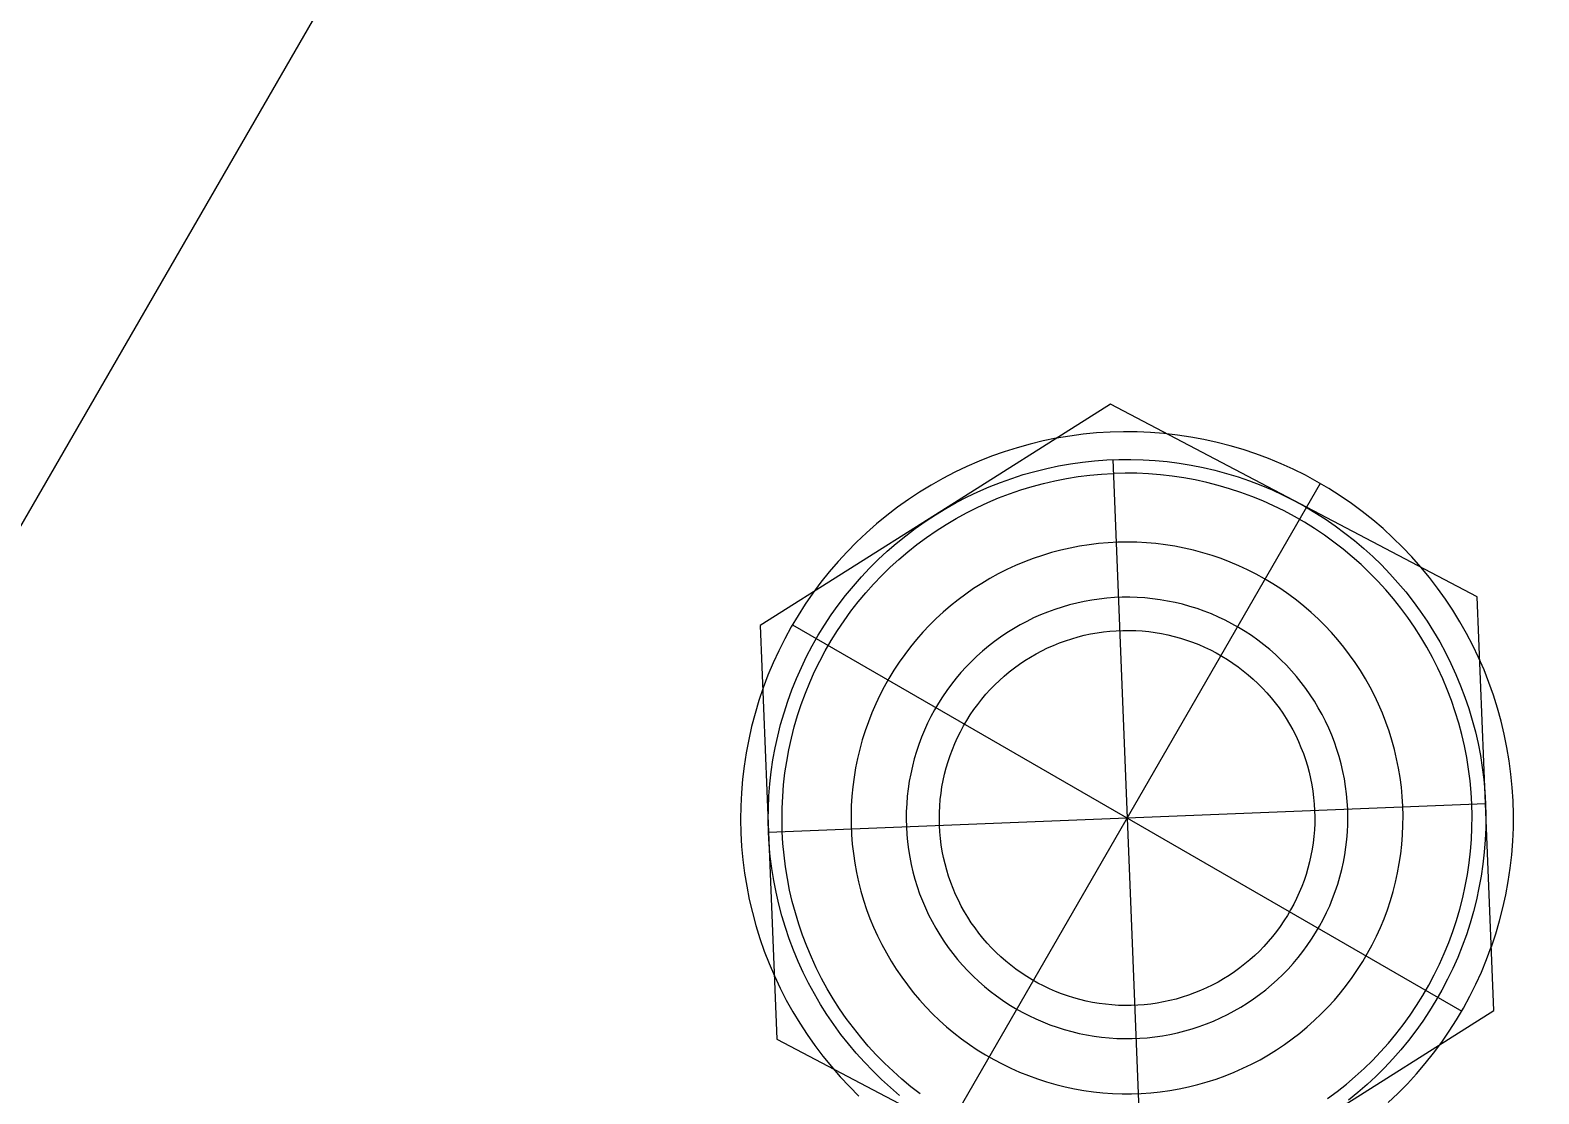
# Model space of a CAD drawing. Header units: inches. Extents: x -4 to 200, y 0 to 129.
# Drawn here: x 31.285 to 32.361, y 24.636 to 25.395 of the extents above; entities that cross this region are included whole.
import ezdxf

# ---------------------------------------------------------------- set-up
doc = ezdxf.new("R2010")
doc.units = ezdxf.units.IN
doc.layers.add('ZANO_R', color=7, linetype='Continuous', lineweight=0)
doc.layers.add('ZANO_W', color=1, linetype='Continuous', lineweight=0)
doc.styles.get("Standard").update_dxf_attribs({"font": 'arial.ttf'})
doc.dimstyles.new('amerykanie', dxfattribs={"dimtxt": 50, "dimasz": 50, "dimexe": 0.5, "dimexo": 0.5, "dimgap": 1, "dimtad": 1, "dimdec": 0, "dimzin": 0, "dimlunit": 5, "dimtxsty": 'Standard', "dimcen": 0.09, "dimclrd": 1, "dimclre": 1, "dimclrt": 1, "dimazin": 0, "dimtfac": 1, "dimtdec": 0, "dimtmove": 0, "dimatfit": 3, "dimfxl": 1, "dimtzin": 0, "dimarcsym": 1})

# ---------------------------------------------------------------- blocks, each defined once
blk = doc.blocks.new('*D370')
at = {"layer": 'ZANO_W', "color": 1, "lineweight": -2}
for p, q in [((37.2736, 45.8972), (2.0043, 45.8972)), ((2.5043, 19.7728), (2.5043, 44.8972)), ((37.2736, 18.7728), (2.0043, 18.7728))]:
    blk.add_line(p, q, dxfattribs=at)
at = {"layer": 'ZANO_W', "color": 1}
for points in [[(2.6709, 44.8972), (2.3376, 44.8972), (2.5043, 45.8972)], [(2.3376, 19.7728), (2.6709, 19.7728), (2.5043, 18.7728)]]:
    blk.add_solid(points, dxfattribs=at)
at = {"layer": 'ZANO_W', "color": 1, "insert": (1.1641, 32.335), "char_height": 1.625, "attachment_point": 5, "rotation": 90}
blk.add_mtext('27 1/8', dxfattribs=at)
blk = doc.blocks.new('*D371')
at = {"layer": 'ZANO_W', "color": 1, "lineweight": -2}
for p, q in [((37.5199, 64.6636), (-0.4531, 64.6636)), ((0.0469, 63.6636), (0.0469, 1.0179)), ((37.0452, 0.0179), (-0.4531, 0.0179))]:
    blk.add_line(p, q, dxfattribs=at)
at = {"layer": 'ZANO_W', "color": 1}
for points in [[(0.2136, 63.6636), (-0.1198, 63.6636), (0.0469, 64.6636)], [(-0.1198, 1.0179), (0.2136, 1.0179), (0.0469, 0.0179)]]:
    blk.add_solid(points, dxfattribs=at)
at = {"layer": 'ZANO_W', "color": 1, "insert": (-1.2933, 32.3407), "char_height": 1.625, "attachment_point": 5, "rotation": 90}
blk.add_mtext('64 5/8', dxfattribs=at)

msp = doc.modelspace()

# ---------------------------------------------------------------- linework, layer by layer
at = {"layer": 'ZANO_R'}
for p, q in [((30.40122, 23.52234), (32.97078, 27.97295)), ((32.05521, 25.12783), (31.93029, 25.04889)), ((32.18603, 25.05911), (32.05521, 25.12783)), ((32.02618, 25.10511), (32.01669, 25.10352)), ((32.03572, 25.10637), (32.02618, 25.10511)), ((32.04529, 25.1073), (32.03572, 25.10637)), ((32.05489, 25.10789), (32.04529, 25.1073)), ((32.06451, 25.10814), (32.05489, 25.10789)), ((32.07413, 25.10806), (32.06451, 25.10814)), ((32.08374, 25.10765), (32.07413, 25.10806)), ((32.09333, 25.10689), (32.08374, 25.10765)), ((32.10289, 25.10581), (32.09333, 25.10689)), ((32.1124, 25.10439), (32.10289, 25.10581)), ((31.97945, 25.09388), (31.97042, 25.09068)), ((31.98859, 25.09676), (31.97945, 25.09388)), ((31.99782, 25.09933), (31.98859, 25.09676)), ((32.00714, 25.10157), (31.99782, 25.09933)), ((32.01653, 25.10349), (32.00714, 25.10157)), ((32.12186, 25.10264), (32.1124, 25.10439)), ((32.13126, 25.10056), (32.12186, 25.10264)), ((32.14057, 25.09816), (32.13126, 25.10056)), ((32.14979, 25.09543), (32.14057, 25.09816)), ((32.15892, 25.09238), (32.14979, 25.09543)), ((31.95271, 25.08334), (31.94406, 25.07922)), ((31.9615, 25.08716), (31.95271, 25.08334)), ((31.97042, 25.09068), (31.9615, 25.08716)), ((32.00972, 25.08197), (32.01818, 25.08377)), ((32.01818, 25.08377), (32.02669, 25.08527)), ((32.02669, 25.08527), (32.03525, 25.08649)), ((32.03525, 25.08649), (32.04385, 25.08742)), ((32.04385, 25.08742), (32.05247, 25.08805)), ((32.05247, 25.08805), (32.06111, 25.0884)), ((32.05679, 25.08826), (32.07722, 24.57678)), ((32.06111, 25.0884), (32.06975, 25.08845)), ((32.06975, 25.08845), (32.07839, 25.08821)), ((32.07839, 25.08821), (32.08702, 25.08768)), ((32.08702, 25.08768), (32.09563, 25.08686)), ((32.09563, 25.08686), (32.1042, 25.08575)), ((32.1042, 25.08575), (32.11273, 25.08435)), ((32.11273, 25.08435), (32.12121, 25.08266)), ((32.16793, 25.08901), (32.15892, 25.09238)), ((32.17682, 25.08533), (32.16793, 25.08901)), ((32.18557, 25.08135), (32.17682, 25.08533)), ((31.93556, 25.0748), (31.92722, 25.07008)), ((31.94406, 25.07922), (31.93556, 25.0748)), ((31.97664, 25.07198), (31.98478, 25.0749)), ((31.98478, 25.0749), (31.99301, 25.07754)), ((31.99301, 25.07754), (32.00133, 25.0799)), ((32.00133, 25.0799), (32.00972, 25.08197)), ((32.00735, 25.07128), (32.01554, 25.07318)), ((32.01554, 25.07318), (32.02379, 25.0748)), ((32.02379, 25.0748), (32.03208, 25.07613)), ((32.03208, 25.07613), (32.04042, 25.07718)), ((32.04042, 25.07718), (32.04879, 25.07795)), ((32.04879, 25.07795), (32.05718, 25.07843)), ((32.06558, 25.07862), (32.05718, 25.07843)), ((32.07398, 25.07852), (32.06558, 25.07862)), ((32.08238, 25.07814), (32.07398, 25.07852)), ((32.09075, 25.07747), (32.08238, 25.07814)), ((32.0991, 25.07652), (32.09075, 25.07747)), ((32.10742, 25.07528), (32.0991, 25.07652)), ((32.11568, 25.07376), (32.10742, 25.07528)), ((32.12389, 25.07196), (32.11568, 25.07376)), ((32.12121, 25.08266), (32.12963, 25.08069)), ((32.12963, 25.08069), (32.13798, 25.07843)), ((32.13798, 25.07843), (32.14624, 25.07589)), ((32.14624, 25.07589), (32.15442, 25.07308)), ((32.15442, 25.07308), (32.16249, 25.06999)), ((32.19418, 25.07706), (32.18557, 25.08135)), ((32.20264, 25.07247), (32.19418, 25.07706)), ((32.21093, 25.06759), (32.20264, 25.07247)), ((31.91905, 25.06508), (31.91105, 25.05979)), ((31.92722, 25.07008), (31.91905, 25.06508)), ((32.20482, 25.07123), (31.92919, 24.59382)), ((31.9452, 25.05763), (31.95288, 25.06161)), ((31.95288, 25.06161), (31.96068, 25.06534)), ((31.96068, 25.06534), (31.9686, 25.06879)), ((31.9686, 25.06879), (31.97664, 25.07198)), ((31.9754, 25.06094), (31.98325, 25.06393)), ((31.98325, 25.06393), (31.9912, 25.06666)), ((31.9912, 25.06666), (31.99924, 25.06911)), ((31.99924, 25.06911), (32.00735, 25.07128)), ((32.13203, 25.06988), (32.12389, 25.07196)), ((32.14009, 25.06752), (32.13203, 25.06988)), ((32.14807, 25.06489), (32.14009, 25.06752)), ((32.15596, 25.06198), (32.14807, 25.06489)), ((32.16374, 25.05881), (32.15596, 25.06198)), ((32.16249, 25.06999), (32.17046, 25.06663)), ((32.17046, 25.06663), (32.1783, 25.063)), ((32.1783, 25.063), (32.18603, 25.05911)), ((32.21905, 25.06243), (32.21093, 25.06759)), ((32.22698, 25.05698), (32.21905, 25.06243)), ((31.90325, 25.05423), (31.89564, 25.04841)), ((31.91105, 25.05979), (31.90325, 25.05423)), ((31.93029, 25.04889), (31.93767, 25.05338)), ((31.93767, 25.05338), (31.9452, 25.05763)), ((31.95252, 25.05037), (31.96002, 25.05415)), ((31.96002, 25.05415), (31.96765, 25.05768)), ((31.96765, 25.05768), (31.9754, 25.06094)), ((32.17141, 25.05538), (32.16374, 25.05881)), ((32.17896, 25.05168), (32.17141, 25.05538)), ((32.18638, 25.04773), (32.17896, 25.05168)), ((32.31684, 24.99039), (32.18603, 25.05911)), ((32.18603, 25.05911), (32.19361, 25.05496)), ((32.19361, 25.05496), (32.20105, 25.05056)), ((32.23471, 25.05126), (32.22698, 25.05698)), ((32.24224, 25.04528), (32.23471, 25.05126)), ((31.93029, 25.04889), (31.80536, 24.96996)), ((31.88824, 25.04232), (31.88105, 25.03598)), ((31.89564, 25.04841), (31.88824, 25.04232)), ((31.91599, 25.03917), (31.92306, 25.04415)), ((31.92306, 25.04415), (31.93029, 25.04889)), ((31.93084, 25.03752), (31.93792, 25.04205)), ((31.93792, 25.04205), (31.94515, 25.04634)), ((31.94515, 25.04634), (31.95252, 25.05037)), ((32.19366, 25.04353), (32.18638, 25.04773)), ((32.20079, 25.03908), (32.19366, 25.04353)), ((32.20105, 25.05056), (32.20834, 25.04591)), ((32.20834, 25.04591), (32.21546, 25.04101)), ((32.21546, 25.04101), (32.22242, 25.03588)), ((32.24956, 25.03903), (32.24224, 25.04528)), ((31.87409, 25.02939), (31.86737, 25.02257)), ((31.88105, 25.03598), (31.87409, 25.02939)), ((31.90238, 25.0285), (31.9091, 25.03395)), ((31.9091, 25.03395), (31.91599, 25.03917)), ((31.91717, 25.02775), (31.92392, 25.03275)), ((31.92392, 25.03275), (31.93084, 25.03752)), ((32.06031, 25.02929), (32.05348, 25.02894)), ((32.06714, 25.0294), (32.06031, 25.02929)), ((32.07397, 25.02928), (32.06714, 25.0294)), ((32.0808, 25.02892), (32.07397, 25.02928)), ((32.20776, 25.0344), (32.20079, 25.03908)), ((32.21457, 25.02947), (32.20776, 25.0344)), ((32.22121, 25.02432), (32.21457, 25.02947)), ((32.22242, 25.03588), (32.2292, 25.03051)), ((32.2292, 25.03051), (32.23579, 25.02492)), ((32.25665, 25.03254), (32.24956, 25.03903)), ((32.26352, 25.0258), (32.25665, 25.03254)), ((31.86737, 25.02257), (31.86088, 25.01551)), ((31.88953, 25.01694), (31.89586, 25.02283)), ((31.89586, 25.02283), (31.90238, 25.0285)), ((31.9042, 25.01707), (31.91059, 25.02252)), ((31.91059, 25.02252), (31.91717, 25.02775)), ((32.00662, 25.01991), (32.00015, 25.01771)), ((32.01316, 25.0219), (32.00662, 25.01991)), ((32.01977, 25.02365), (32.01316, 25.0219)), ((32.02643, 25.02518), (32.01977, 25.02365)), ((32.03314, 25.02647), (32.02643, 25.02518)), ((32.03989, 25.02753), (32.03314, 25.02647)), ((32.04667, 25.02835), (32.03989, 25.02753)), ((32.05348, 25.02894), (32.04667, 25.02835)), ((32.08761, 25.02832), (32.0808, 25.02892)), ((32.09439, 25.02749), (32.08761, 25.02832)), ((32.10114, 25.02642), (32.09439, 25.02749)), ((32.10785, 25.02512), (32.10114, 25.02642)), ((32.11451, 25.02359), (32.10785, 25.02512)), ((32.12111, 25.02182), (32.11451, 25.02359)), ((32.12765, 25.01983), (32.12111, 25.02182)), ((32.13411, 25.01761), (32.12765, 25.01983)), ((32.22767, 25.01894), (32.22121, 25.02432)), ((32.23394, 25.01335), (32.22767, 25.01894)), ((32.23579, 25.02492), (32.2422, 25.01911)), ((32.2422, 25.01911), (32.2484, 25.01309)), ((32.27014, 25.01882), (32.26352, 25.0258)), ((32.27652, 25.01162), (32.27014, 25.01882)), ((31.85464, 25.00824), (31.84866, 25.00075)), ((31.86088, 25.01551), (31.85464, 25.00824)), ((31.87748, 25.00454), (31.8834, 25.01084)), ((31.8834, 25.01084), (31.88953, 25.01694)), ((31.89198, 25.00553), (31.89799, 25.01141)), ((31.89799, 25.01141), (31.9042, 25.01707)), ((31.98127, 25.00975), (31.97517, 25.00667)), ((31.98747, 25.01262), (31.98127, 25.00975)), ((31.99377, 25.01527), (31.98747, 25.01262)), ((32.00015, 25.01771), (31.99377, 25.01527)), ((32.1405, 25.01517), (32.13411, 25.01761)), ((32.14679, 25.01251), (32.1405, 25.01517)), ((32.15299, 25.00963), (32.14679, 25.01251)), ((32.15909, 25.00654), (32.15299, 25.00963)), ((32.24001, 25.00755), (32.23394, 25.01335)), ((32.2484, 25.01309), (32.25439, 25.00686)), ((32.28264, 25.0042), (32.27652, 25.01162)), ((31.84866, 25.00075), (31.84295, 24.99306)), ((31.8663, 24.99135), (31.87178, 24.99804)), ((31.87178, 24.99804), (31.87748, 25.00454)), ((31.88058, 24.99318), (31.88618, 24.99946)), ((31.88618, 24.99946), (31.89198, 25.00553)), ((31.96331, 24.99988), (31.95756, 24.99618)), ((31.96918, 25.00338), (31.96331, 24.99988)), ((31.97517, 25.00667), (31.96918, 25.00338)), ((32.16507, 25.00324), (32.15909, 25.00654)), ((32.17094, 24.99973), (32.16507, 25.00324)), ((32.17668, 24.99603), (32.17094, 24.99973)), ((32.24589, 25.00154), (32.24001, 25.00755)), ((32.25155, 24.99533), (32.24589, 25.00154)), ((32.25439, 25.00686), (32.26017, 25.00043)), ((32.26017, 25.00043), (32.26574, 24.99381)), ((32.2885, 24.99657), (32.28264, 25.0042)), ((31.84295, 24.99306), (31.8375, 24.98517)), ((31.86105, 24.98448), (31.8663, 24.99135)), ((31.87005, 24.98009), (31.87521, 24.98673)), ((31.87521, 24.98673), (31.88058, 24.99318)), ((31.94647, 24.98819), (31.94114, 24.98392)), ((31.95195, 24.99228), (31.94647, 24.98819)), ((31.95756, 24.99618), (31.95195, 24.99228)), ((32.03644, 24.98703), (32.03113, 24.98589)), ((32.04179, 24.988), (32.03644, 24.98703)), ((32.04717, 24.98877), (32.04179, 24.988)), ((32.05258, 24.98936), (32.04717, 24.98877)), ((32.058, 24.98977), (32.05258, 24.98936)), ((32.06343, 24.98999), (32.058, 24.98977)), ((32.06887, 24.99002), (32.06343, 24.98999)), ((32.07431, 24.98986), (32.06887, 24.99002)), ((32.07973, 24.98951), (32.07431, 24.98986)), ((32.08514, 24.98898), (32.07973, 24.98951)), ((32.09053, 24.98826), (32.08514, 24.98898)), ((32.09589, 24.98735), (32.09053, 24.98826)), ((32.10122, 24.98627), (32.09589, 24.98735)), ((32.10651, 24.98499), (32.10122, 24.98627)), ((32.18229, 24.99212), (32.17668, 24.99603)), ((32.18776, 24.98802), (32.18229, 24.99212)), ((32.19308, 24.98374), (32.18776, 24.98802)), ((32.25701, 24.98894), (32.25155, 24.99533)), ((32.26223, 24.98236), (32.25701, 24.98894)), ((32.26574, 24.99381), (32.27107, 24.98701)), ((32.27107, 24.98701), (32.27617, 24.98003)), ((32.29409, 24.98874), (32.2885, 24.99657)), ((32.29941, 24.98072), (32.29409, 24.98874)), ((32.32274, 24.84274), (32.31684, 24.99039)), ((31.83233, 24.9771), (31.82745, 24.96886)), ((31.8375, 24.98517), (31.83233, 24.9771)), ((31.85127, 24.97023), (31.85604, 24.97744)), ((31.85604, 24.97744), (31.86105, 24.98448)), ((31.86513, 24.97328), (31.87005, 24.98009)), ((31.93596, 24.97946), (31.93094, 24.97482)), ((31.94114, 24.98392), (31.93596, 24.97946)), ((32.00532, 24.97744), (32.00035, 24.97523)), ((32.01036, 24.97949), (32.00532, 24.97744)), ((32.01546, 24.98135), (32.01036, 24.97949)), ((32.02063, 24.98304), (32.01546, 24.98135)), ((32.02585, 24.98456), (32.02063, 24.98304)), ((32.03113, 24.98589), (32.02585, 24.98456)), ((32.11175, 24.98354), (32.10651, 24.98499)), ((32.11693, 24.9819), (32.11175, 24.98354)), ((32.12206, 24.98009), (32.11693, 24.9819)), ((32.12712, 24.9781), (32.12206, 24.98009)), ((32.13211, 24.97594), (32.12712, 24.9781)), ((32.13702, 24.97361), (32.13211, 24.97594)), ((32.19825, 24.97927), (32.19308, 24.98374)), ((32.20327, 24.97463), (32.19825, 24.97927)), ((32.26724, 24.9756), (32.26223, 24.98236)), ((32.272, 24.96869), (32.26724, 24.9756)), ((32.27617, 24.98003), (32.28103, 24.97288)), ((32.30444, 24.97252), (32.29941, 24.98072)), ((31.80536, 24.96996), (31.81126, 24.8223)), ((31.82745, 24.96886), (31.82286, 24.96045)), ((31.8283, 24.97034), (32.30571, 24.69471)), ((31.84674, 24.96287), (31.85127, 24.97023)), ((31.856, 24.95917), (31.86044, 24.9663)), ((31.86044, 24.9663), (31.86513, 24.97328)), ((31.9214, 24.96504), (31.91689, 24.95991)), ((31.92608, 24.97001), (31.9214, 24.96504)), ((31.93094, 24.97482), (31.92608, 24.97001)), ((31.98134, 24.9647), (31.97683, 24.96166)), ((31.98596, 24.96757), (31.98134, 24.9647)), ((31.99067, 24.97029), (31.98596, 24.96757)), ((31.99547, 24.97284), (31.99067, 24.97029)), ((32.00035, 24.97523), (31.99547, 24.97284)), ((32.04103, 24.96386), (32.04557, 24.96467)), ((32.04557, 24.96467), (32.05015, 24.96534)), ((32.05015, 24.96534), (32.05474, 24.96584)), ((32.05474, 24.96584), (32.05935, 24.96618)), ((32.05935, 24.96618), (32.06397, 24.96637)), ((32.06397, 24.96637), (32.06859, 24.96639)), ((32.06859, 24.96639), (32.07321, 24.96626)), ((32.07321, 24.96626), (32.07782, 24.96596)), ((32.07782, 24.96596), (32.08242, 24.96551)), ((32.08242, 24.96551), (32.087, 24.9649)), ((32.087, 24.9649), (32.09156, 24.96413)), ((32.14185, 24.97111), (32.13702, 24.97361)), ((32.14659, 24.96844), (32.14185, 24.97111)), ((32.15123, 24.96561), (32.14659, 24.96844)), ((32.15577, 24.96263), (32.15123, 24.96561)), ((32.20812, 24.96982), (32.20327, 24.97463)), ((32.2128, 24.96484), (32.20812, 24.96982)), ((32.2173, 24.9597), (32.2128, 24.96484)), ((32.27653, 24.96161), (32.272, 24.96869)), ((32.28103, 24.97288), (32.28565, 24.96557)), ((32.28565, 24.96557), (32.29002, 24.95811)), ((32.30918, 24.96415), (32.30444, 24.97252)), ((31.82286, 24.96045), (31.81856, 24.95188)), ((31.83844, 24.9477), (31.84246, 24.95535)), ((31.84246, 24.95535), (31.84674, 24.96287)), ((31.85179, 24.9519), (31.856, 24.95917)), ((31.91256, 24.95462), (31.90841, 24.94918)), ((31.91689, 24.95991), (31.91256, 24.95462)), ((31.96814, 24.95513), (31.96396, 24.95165)), ((31.97243, 24.95847), (31.96814, 24.95513)), ((31.97683, 24.96166), (31.97243, 24.95847)), ((32.0062, 24.95179), (32.01035, 24.95382)), ((32.01035, 24.95382), (32.01457, 24.95571)), ((32.01457, 24.95571), (32.01885, 24.95744)), ((32.01885, 24.95744), (32.02319, 24.95903)), ((32.02319, 24.95903), (32.02759, 24.96047)), ((32.02759, 24.96047), (32.03203, 24.96175)), ((32.03203, 24.96175), (32.03651, 24.96288)), ((32.03651, 24.96288), (32.04103, 24.96386)), ((32.09156, 24.96413), (32.09609, 24.9632)), ((32.09609, 24.9632), (32.10058, 24.96212)), ((32.10058, 24.96212), (32.10503, 24.96089)), ((32.10503, 24.96089), (32.10944, 24.9595)), ((32.10944, 24.9595), (32.1138, 24.95796)), ((32.1138, 24.95796), (32.1181, 24.95627)), ((32.1181, 24.95627), (32.12234, 24.95443)), ((32.12234, 24.95443), (32.12652, 24.95245)), ((32.16021, 24.95949), (32.15577, 24.96263)), ((32.16454, 24.95619), (32.16021, 24.95949)), ((32.16875, 24.95275), (32.16454, 24.95619)), ((32.22162, 24.9544), (32.2173, 24.9597)), ((32.22576, 24.94896), (32.22162, 24.9544)), ((32.28082, 24.95438), (32.27653, 24.96161)), ((32.28485, 24.94701), (32.28082, 24.95438)), ((32.29002, 24.95811), (32.29413, 24.9505)), ((32.31362, 24.95562), (32.30918, 24.96415)), ((32.31777, 24.94694), (32.31362, 24.95562)), ((31.81456, 24.94317), (31.81086, 24.93433)), ((31.81856, 24.95188), (31.81456, 24.94317)), ((31.83468, 24.93991), (31.83844, 24.9477)), ((31.84415, 24.93693), (31.84784, 24.94448)), ((31.84784, 24.94448), (31.85179, 24.9519)), ((31.90446, 24.94361), (31.9007, 24.9379)), ((31.90841, 24.94918), (31.90446, 24.94361)), ((31.95599, 24.94425), (31.9522, 24.94035)), ((31.95991, 24.94802), (31.95599, 24.94425)), ((31.96396, 24.95165), (31.95991, 24.94802)), ((31.99036, 24.94229), (31.99419, 24.94487)), ((31.99419, 24.94487), (31.99811, 24.94732)), ((31.99811, 24.94732), (32.00212, 24.94962)), ((32.00212, 24.94962), (32.0062, 24.95179)), ((32.12652, 24.95245), (32.13062, 24.95032)), ((32.13062, 24.95032), (32.13465, 24.94805)), ((32.13465, 24.94805), (32.1386, 24.94565)), ((32.1386, 24.94565), (32.14246, 24.94311)), ((32.14246, 24.94311), (32.14623, 24.94044)), ((32.17284, 24.94917), (32.16875, 24.95275)), ((32.1768, 24.94545), (32.17284, 24.94917)), ((32.18063, 24.94159), (32.1768, 24.94545)), ((32.22971, 24.94338), (32.22576, 24.94896)), ((32.23346, 24.93767), (32.22971, 24.94338)), ((32.28864, 24.9395), (32.28485, 24.94701)), ((32.29413, 24.9505), (32.29799, 24.94277)), ((32.32161, 24.93812), (32.31777, 24.94694)), ((31.81086, 24.93433), (31.80748, 24.92537)), ((31.83119, 24.93201), (31.83468, 24.93991)), ((31.84072, 24.92926), (31.84415, 24.93693)), ((31.9007, 24.9379), (31.89714, 24.93207)), ((31.94855, 24.93633), (31.94504, 24.93218)), ((31.9522, 24.94035), (31.94855, 24.93633)), ((31.97598, 24.93069), (31.97942, 24.93378)), ((31.97942, 24.93378), (31.98297, 24.93674)), ((31.98297, 24.93674), (31.98661, 24.93958)), ((31.98661, 24.93958), (31.99036, 24.94229)), ((32.14623, 24.94044), (32.14991, 24.93764)), ((32.14991, 24.93764), (32.15349, 24.93472)), ((32.15349, 24.93472), (32.15696, 24.93167)), ((32.18433, 24.9376), (32.18063, 24.94159)), ((32.18789, 24.93349), (32.18433, 24.9376)), ((32.1913, 24.92926), (32.18789, 24.93349)), ((32.237, 24.93183), (32.23346, 24.93767)), ((32.29216, 24.93187), (32.28864, 24.9395)), ((32.29799, 24.94277), (32.30158, 24.9349)), ((32.30158, 24.9349), (32.3049, 24.92692)), ((32.32514, 24.92917), (32.32161, 24.93812)), ((31.80748, 24.92537), (31.80441, 24.91629)), ((31.82501, 24.91586), (31.82796, 24.92398)), ((31.82796, 24.92398), (31.83119, 24.93201)), ((31.83754, 24.92148), (31.84072, 24.92926)), ((31.89379, 24.92611), (31.89065, 24.92004)), ((31.89714, 24.93207), (31.89379, 24.92611)), ((31.93845, 24.92352), (31.93539, 24.91903)), ((31.94167, 24.92791), (31.93845, 24.92352)), ((31.94504, 24.93218), (31.94167, 24.92791)), ((31.96632, 24.92076), (31.96942, 24.92418)), ((31.96942, 24.92418), (31.97264, 24.92749)), ((31.97264, 24.92749), (31.97598, 24.93069)), ((32.15696, 24.93167), (32.16033, 24.92851)), ((32.16033, 24.92851), (32.16359, 24.92523)), ((32.16359, 24.92523), (32.16673, 24.92184)), ((32.16673, 24.92184), (32.16976, 24.91835)), ((32.19457, 24.92491), (32.1913, 24.92926)), ((32.19768, 24.92045), (32.19457, 24.92491)), ((32.24035, 24.92587), (32.237, 24.93183)), ((32.24348, 24.9198), (32.24035, 24.92587)), ((32.29542, 24.92413), (32.29216, 24.93187)), ((32.29841, 24.91628), (32.29542, 24.92413)), ((32.3049, 24.92692), (32.30796, 24.91883)), ((32.32835, 24.9201), (32.32514, 24.92917)), ((31.80441, 24.91629), (31.80166, 24.90711)), ((31.82233, 24.90764), (31.82501, 24.91586)), ((31.83201, 24.90561), (31.83464, 24.91359)), ((31.83464, 24.91359), (31.83754, 24.92148)), ((31.88772, 24.91387), (31.885, 24.9076)), ((31.89065, 24.92004), (31.88772, 24.91387)), ((31.93248, 24.91444), (31.92973, 24.90975)), ((31.93539, 24.91903), (31.93248, 24.91444)), ((31.95773, 24.90987), (31.96047, 24.9136)), ((31.96047, 24.9136), (31.96333, 24.91723)), ((31.96333, 24.91723), (31.96632, 24.92076)), ((32.16976, 24.91835), (32.17266, 24.91475)), ((32.17266, 24.91475), (32.17543, 24.91105)), ((32.17543, 24.91105), (32.17808, 24.90726)), ((32.20064, 24.91589), (32.19768, 24.92045)), ((32.20343, 24.91123), (32.20064, 24.91589)), ((32.20607, 24.90647), (32.20343, 24.91123)), ((32.24641, 24.91362), (32.24348, 24.9198)), ((32.24911, 24.90734), (32.24641, 24.91362)), ((32.30114, 24.90833), (32.29841, 24.91628)), ((32.30796, 24.91883), (32.31073, 24.91064)), ((32.33125, 24.91093), (32.32835, 24.9201)), ((32.33382, 24.90166), (32.33125, 24.91093)), ((31.80166, 24.90711), (31.79922, 24.89784)), ((31.81993, 24.89933), (31.82233, 24.90764)), ((31.82965, 24.89755), (31.83201, 24.90561)), ((31.8825, 24.90124), (31.88023, 24.89479)), ((31.885, 24.9076), (31.8825, 24.90124)), ((31.92473, 24.90009), (31.92248, 24.89514)), ((31.92715, 24.90496), (31.92473, 24.90009)), ((31.92973, 24.90975), (31.92715, 24.90496)), ((31.95032, 24.89816), (31.95266, 24.90215)), ((31.95266, 24.90215), (31.95513, 24.90606)), ((31.95513, 24.90606), (31.95773, 24.90987)), ((32.17808, 24.90726), (32.18059, 24.90339)), ((32.18059, 24.90339), (32.18297, 24.89942)), ((32.20854, 24.90163), (32.20607, 24.90647)), ((32.21084, 24.8967), (32.20854, 24.90163)), ((32.2516, 24.90098), (32.24911, 24.90734)), ((32.25387, 24.89453), (32.2516, 24.90098)), ((32.30359, 24.90029), (32.30114, 24.90833)), ((32.30577, 24.89217), (32.30359, 24.90029)), ((32.31073, 24.91064), (32.31323, 24.90237)), ((32.31323, 24.90237), (32.31545, 24.89401)), ((32.33607, 24.89231), (32.33382, 24.90166)), ((31.79922, 24.89784), (31.79712, 24.88849)), ((31.81599, 24.8825), (31.81782, 24.89095)), ((31.81782, 24.89095), (31.81993, 24.89933)), ((31.82577, 24.8812), (31.82757, 24.88941)), ((31.82757, 24.88941), (31.82965, 24.89755)), ((31.88023, 24.89479), (31.87818, 24.88827)), ((31.92041, 24.89012), (31.91851, 24.88502)), ((31.92248, 24.89514), (31.92041, 24.89012)), ((31.94416, 24.88575), (31.94607, 24.88996)), ((31.94607, 24.88996), (31.94813, 24.8941)), ((31.94813, 24.8941), (31.95032, 24.89816)), ((32.18297, 24.89942), (32.18521, 24.89538)), ((32.18521, 24.89538), (32.18731, 24.89126)), ((32.18731, 24.89126), (32.18926, 24.88707)), ((32.21297, 24.8917), (32.21084, 24.8967)), ((32.21492, 24.88663), (32.21297, 24.8917)), ((32.2559, 24.88801), (32.25387, 24.89453)), ((32.30766, 24.88399), (32.30577, 24.89217)), ((32.31545, 24.89401), (32.31739, 24.88559)), ((32.338, 24.88288), (32.33607, 24.89231)), ((31.79533, 24.87908), (31.79388, 24.8696)), ((31.79712, 24.88849), (31.79533, 24.87908)), ((31.81444, 24.87399), (31.81599, 24.8825)), ((31.82425, 24.87293), (31.82577, 24.8812)), ((31.87636, 24.88168), (31.87477, 24.87504)), ((31.87818, 24.88827), (31.87636, 24.88168)), ((31.91678, 24.87986), (31.91524, 24.87465)), ((31.91851, 24.88502), (31.91678, 24.87986)), ((31.94078, 24.87715), (31.9424, 24.88148)), ((31.9424, 24.88148), (31.94416, 24.88575)), ((32.18926, 24.88707), (32.19107, 24.88282)), ((32.19107, 24.88282), (32.19274, 24.87851)), ((32.19274, 24.87851), (32.19425, 24.87414)), ((32.2167, 24.88149), (32.21492, 24.88663)), ((32.2183, 24.87629), (32.2167, 24.88149)), ((32.25772, 24.88142), (32.2559, 24.88801)), ((32.2593, 24.87477), (32.25772, 24.88142)), ((32.30928, 24.87574), (32.30766, 24.88399)), ((32.31739, 24.88559), (32.31904, 24.8771)), ((32.33959, 24.8734), (32.338, 24.88288)), ((31.79388, 24.8696), (31.79275, 24.86009)), ((31.81319, 24.86544), (31.81444, 24.87399)), ((31.82301, 24.86462), (31.82425, 24.87293)), ((31.87341, 24.86834), (31.87228, 24.8616)), ((31.87477, 24.87504), (31.87341, 24.86834)), ((31.91388, 24.86939), (31.91269, 24.86408)), ((31.91524, 24.87465), (31.91388, 24.86939)), ((31.93684, 24.86386), (31.938, 24.86833)), ((31.938, 24.86833), (31.93932, 24.87276)), ((31.93932, 24.87276), (31.94078, 24.87715)), ((32.19425, 24.87414), (32.19561, 24.86973)), ((32.19561, 24.86973), (32.19682, 24.86526)), ((32.21973, 24.87104), (32.2183, 24.87629)), ((32.22096, 24.86575), (32.21973, 24.87104)), ((32.26065, 24.86807), (32.2593, 24.87477)), ((32.26177, 24.86133), (32.26065, 24.86807)), ((32.31061, 24.86744), (32.30928, 24.87574)), ((32.31904, 24.8771), (32.3204, 24.86856)), ((32.3204, 24.86856), (32.32147, 24.85998)), ((32.34085, 24.86386), (32.33959, 24.8734)), ((31.79275, 24.86009), (31.79196, 24.85054)), ((31.81222, 24.85685), (31.81319, 24.86544)), ((31.82205, 24.85627), (31.82301, 24.86462)), ((31.87228, 24.8616), (31.87139, 24.85482)), ((31.9117, 24.85874), (31.91088, 24.85336)), ((31.91269, 24.86408), (31.9117, 24.85874)), ((31.93499, 24.8548), (31.93584, 24.85935)), ((31.93584, 24.85935), (31.93684, 24.86386)), ((32.19682, 24.86526), (32.19787, 24.86076)), ((32.19787, 24.86076), (32.19877, 24.85623)), ((32.22202, 24.86041), (32.22096, 24.86575)), ((32.22289, 24.85505), (32.22202, 24.86041)), ((32.26265, 24.85455), (32.26177, 24.86133)), ((32.31166, 24.85911), (32.31061, 24.86744)), ((32.31243, 24.85074), (32.31166, 24.85911)), ((32.32147, 24.85998), (32.32225, 24.85137)), ((32.34178, 24.85428), (32.34085, 24.86386)), ((31.79196, 24.85054), (31.7915, 24.84097)), ((31.81116, 24.83959), (31.81154, 24.84823)), ((31.81154, 24.84823), (31.81222, 24.85685)), ((31.821, 24.8395), (31.82139, 24.8479)), ((31.82139, 24.8479), (31.82205, 24.85627)), ((31.87074, 24.84802), (31.87032, 24.8412)), ((31.87139, 24.85482), (31.87074, 24.84802)), ((31.91026, 24.84796), (31.90982, 24.84254)), ((31.91088, 24.85336), (31.91026, 24.84796)), ((31.93377, 24.84564), (31.9343, 24.85023)), ((31.9343, 24.85023), (31.93499, 24.8548)), ((32.19877, 24.85623), (32.19951, 24.85167)), ((32.19951, 24.85167), (32.20009, 24.84708)), ((32.20009, 24.84708), (32.20051, 24.84248)), ((32.22357, 24.84965), (32.22289, 24.85505)), ((32.22407, 24.84424), (32.22357, 24.84965)), ((32.2633, 24.84775), (32.26265, 24.85455)), ((32.26371, 24.84093), (32.2633, 24.84775)), ((32.31291, 24.84235), (32.31243, 24.85074)), ((32.32225, 24.85137), (32.32274, 24.84274)), ((32.34237, 24.84468), (32.34178, 24.85428)), ((31.7915, 24.84097), (31.79137, 24.83138)), ((31.81107, 24.83095), (31.81116, 24.83959)), ((31.81126, 24.8223), (32.32274, 24.84274)), ((31.82091, 24.8311), (31.821, 24.8395)), ((31.87032, 24.8412), (31.87013, 24.83437)), ((31.90957, 24.83711), (31.9095, 24.83167)), ((31.90982, 24.84254), (31.90957, 24.83711)), ((31.93313, 24.8318), (31.93318, 24.83642)), ((31.93318, 24.83642), (31.9334, 24.84104)), ((31.9334, 24.84104), (31.93377, 24.84564)), ((32.20051, 24.84248), (32.20078, 24.83787)), ((32.20078, 24.83787), (32.20088, 24.83325)), ((32.22438, 24.83881), (32.22407, 24.84424)), ((32.22451, 24.83338), (32.22438, 24.83881)), ((32.26388, 24.83409), (32.26371, 24.84093)), ((32.3131, 24.83395), (32.31291, 24.84235)), ((32.32864, 24.69509), (32.32274, 24.84274)), ((32.32274, 24.84274), (32.32294, 24.8341)), ((32.34262, 24.83507), (32.34237, 24.84468)), ((31.79137, 24.83138), (31.79158, 24.8218)), ((31.81126, 24.8223), (31.81107, 24.83095)), ((31.8211, 24.8227), (31.82091, 24.8311)), ((31.87013, 24.83437), (31.87019, 24.82753)), ((31.87019, 24.82753), (31.87048, 24.82071)), ((31.9095, 24.83167), (31.90963, 24.82623)), ((31.90963, 24.82623), (31.90994, 24.82081)), ((31.93323, 24.82718), (31.93313, 24.8318)), ((31.9335, 24.82256), (31.93323, 24.82718)), ((32.20083, 24.82863), (32.20061, 24.82401)), ((32.20088, 24.83325), (32.20083, 24.82863)), ((32.22419, 24.82251), (32.22444, 24.82794)), ((32.22444, 24.82794), (32.22451, 24.83338)), ((32.26351, 24.82043), (32.26381, 24.82726)), ((32.26381, 24.82726), (32.26388, 24.83409)), ((32.31262, 24.81715), (32.31301, 24.82554)), ((32.31301, 24.82554), (32.3131, 24.83395)), ((32.32285, 24.82545), (32.32247, 24.81682)), ((32.32294, 24.8341), (32.32285, 24.82545)), ((32.34213, 24.81584), (32.34255, 24.82545)), ((32.34255, 24.82545), (32.34262, 24.83507)), ((31.79158, 24.8218), (31.79212, 24.81224)), ((31.81126, 24.8223), (31.81716, 24.67465)), ((31.81176, 24.81367), (31.81126, 24.8223)), ((31.82158, 24.81431), (31.8211, 24.8227)), ((31.82234, 24.80594), (31.82158, 24.81431)), ((31.87048, 24.82071), (31.87101, 24.81389)), ((31.87101, 24.81389), (31.87177, 24.8071)), ((31.90994, 24.82081), (31.91043, 24.81539)), ((31.91043, 24.81539), (31.91112, 24.81)), ((31.93392, 24.81796), (31.9335, 24.82256)), ((31.9345, 24.81338), (31.93392, 24.81796)), ((32.19971, 24.81481), (32.19902, 24.81024)), ((32.20024, 24.8194), (32.19971, 24.81481)), ((32.20061, 24.82401), (32.20024, 24.8194)), ((32.22312, 24.81169), (32.22375, 24.81709)), ((32.22375, 24.81709), (32.22419, 24.82251)), ((32.26298, 24.81362), (32.26351, 24.82043)), ((32.31196, 24.80877), (32.31262, 24.81715)), ((32.32247, 24.81682), (32.32179, 24.8082)), ((32.34138, 24.80625), (32.34213, 24.81584)), ((31.79212, 24.81224), (31.79299, 24.80269)), ((31.81254, 24.80506), (31.81176, 24.81367)), ((31.81361, 24.79648), (31.81254, 24.80506)), ((31.82339, 24.7976), (31.82234, 24.80594)), ((31.87177, 24.8071), (31.87277, 24.80034)), ((31.91112, 24.81), (31.91199, 24.80463)), ((31.91199, 24.80463), (31.91305, 24.7993)), ((31.93524, 24.80881), (31.9345, 24.81338)), ((31.93614, 24.80428), (31.93524, 24.80881)), ((31.93719, 24.79978), (31.93614, 24.80428)), ((32.19817, 24.8057), (32.19716, 24.80119)), ((32.19902, 24.81024), (32.19817, 24.8057)), ((32.22131, 24.80097), (32.22231, 24.80631)), ((32.22231, 24.80631), (32.22312, 24.81169)), ((32.26119, 24.80007), (32.2622, 24.80683)), ((32.2622, 24.80683), (32.26298, 24.81362)), ((32.311, 24.80042), (32.31196, 24.80877)), ((32.32179, 24.8082), (32.32082, 24.79961)), ((32.3403, 24.79669), (32.34138, 24.80625)), ((31.79299, 24.80269), (31.79419, 24.79318)), ((31.79419, 24.79318), (31.79573, 24.78373)), ((31.81497, 24.78795), (31.81361, 24.79648)), ((31.82473, 24.7893), (31.82339, 24.7976)), ((31.87277, 24.80034), (31.87401, 24.79362)), ((31.87401, 24.79362), (31.87547, 24.78694)), ((31.91305, 24.7993), (31.91428, 24.794)), ((31.91428, 24.794), (31.9157, 24.78875)), ((31.9384, 24.79532), (31.93719, 24.79978)), ((31.93976, 24.7909), (31.9384, 24.79532)), ((32.19601, 24.79671), (32.19469, 24.79228)), ((32.19716, 24.80119), (32.19601, 24.79671)), ((32.21877, 24.79039), (32.22013, 24.79566)), ((32.22013, 24.79566), (32.22131, 24.80097)), ((32.25847, 24.78668), (32.25995, 24.79335)), ((32.25995, 24.79335), (32.26119, 24.80007)), ((32.30976, 24.79211), (32.311, 24.80042)), ((32.32082, 24.79961), (32.31957, 24.79105)), ((32.33888, 24.78717), (32.3403, 24.79669)), ((31.79573, 24.78373), (31.79759, 24.77432)), ((31.81662, 24.77946), (31.81497, 24.78795)), ((31.82635, 24.78106), (31.82473, 24.7893)), ((31.87547, 24.78694), (31.87717, 24.78032)), ((31.9157, 24.78875), (31.91731, 24.78356)), ((31.91731, 24.78356), (31.91908, 24.77842)), ((31.94127, 24.78654), (31.93976, 24.7909)), ((31.94293, 24.78222), (31.94127, 24.78654)), ((31.94474, 24.77797), (31.94293, 24.78222)), ((32.19161, 24.78357), (32.18985, 24.7793)), ((32.19323, 24.7879), (32.19161, 24.78357)), ((32.19469, 24.79228), (32.19323, 24.7879)), ((32.2155, 24.78002), (32.21723, 24.78518)), ((32.21723, 24.78518), (32.21877, 24.79039)), ((32.25677, 24.78006), (32.25847, 24.78668)), ((32.30644, 24.77564), (32.30824, 24.78385)), ((32.30824, 24.78385), (32.30976, 24.79211)), ((32.31802, 24.78255), (32.31619, 24.7741)), ((32.31957, 24.79105), (32.31802, 24.78255)), ((32.33713, 24.77771), (32.33888, 24.78717)), ((31.79759, 24.77432), (31.79977, 24.76499)), ((31.81856, 24.77103), (31.81662, 24.77946)), ((31.82078, 24.76268), (31.81856, 24.77103)), ((31.82824, 24.77287), (31.82635, 24.78106)), ((31.83042, 24.76476), (31.82824, 24.77287)), ((31.87717, 24.78032), (31.8791, 24.77377)), ((31.8791, 24.77377), (31.88125, 24.76728)), ((31.91908, 24.77842), (31.92104, 24.77335)), ((31.92104, 24.77335), (31.92317, 24.76834)), ((31.9467, 24.77378), (31.94474, 24.77797)), ((31.9488, 24.76967), (31.9467, 24.77378)), ((32.18588, 24.77095), (32.18369, 24.76688)), ((32.18794, 24.77509), (32.18588, 24.77095)), ((32.18985, 24.7793), (32.18794, 24.77509)), ((32.21153, 24.7699), (32.2136, 24.77493)), ((32.2136, 24.77493), (32.2155, 24.78002)), ((32.25267, 24.76702), (32.25483, 24.77351)), ((32.25483, 24.77351), (32.25677, 24.78006)), ((32.30436, 24.7675), (32.30644, 24.77564)), ((32.31619, 24.7741), (32.31408, 24.76571)), ((32.33506, 24.76832), (32.33713, 24.77771)), ((31.79977, 24.76499), (31.80228, 24.75575)), ((31.82327, 24.7544), (31.82078, 24.76268)), ((31.83287, 24.75672), (31.83042, 24.76476)), ((31.88125, 24.76728), (31.88362, 24.76087)), ((31.88362, 24.76087), (31.88622, 24.75455)), ((31.92317, 24.76834), (31.92547, 24.76342)), ((31.92547, 24.76342), (31.92794, 24.75857)), ((31.95104, 24.76562), (31.9488, 24.76967)), ((31.95342, 24.76166), (31.95104, 24.76562)), ((31.95593, 24.75778), (31.95342, 24.76166)), ((32.18135, 24.76289), (32.17888, 24.75899)), ((32.18369, 24.76688), (32.18135, 24.76289)), ((32.20686, 24.76008), (32.20928, 24.76495)), ((32.20928, 24.76495), (32.21153, 24.7699)), ((32.24768, 24.7543), (32.25028, 24.76062)), ((32.25028, 24.76062), (32.25267, 24.76702)), ((32.302, 24.75943), (32.30436, 24.7675)), ((32.31408, 24.76571), (32.31168, 24.75741)), ((32.33265, 24.75901), (32.33506, 24.76832)), ((31.80228, 24.75575), (31.80511, 24.74659)), ((31.82605, 24.74621), (31.82327, 24.7544)), ((31.8356, 24.74877), (31.83287, 24.75672)), ((31.88622, 24.75455), (31.88904, 24.74832)), ((31.92794, 24.75857), (31.93058, 24.75382)), ((31.93058, 24.75382), (31.93337, 24.74916)), ((31.95858, 24.75399), (31.95593, 24.75778)), ((31.96135, 24.7503), (31.95858, 24.75399)), ((31.96425, 24.7467), (31.96135, 24.7503)), ((32.17354, 24.75145), (32.17068, 24.74782)), ((32.17628, 24.75517), (32.17354, 24.75145)), ((32.17888, 24.75899), (32.17628, 24.75517)), ((32.19862, 24.74601), (32.20153, 24.75061)), ((32.20153, 24.75061), (32.20428, 24.7553)), ((32.20428, 24.7553), (32.20686, 24.76008)), ((32.24485, 24.74808), (32.24768, 24.7543)), ((32.29646, 24.74357), (32.29937, 24.75145)), ((32.29937, 24.75145), (32.302, 24.75943)), ((32.31168, 24.75741), (32.309, 24.74919)), ((32.32688, 24.74066), (32.32992, 24.74978)), ((32.32992, 24.74978), (32.33265, 24.75901)), ((31.80511, 24.74659), (31.80826, 24.73754)), ((31.8291, 24.73812), (31.82605, 24.74621)), ((31.83859, 24.74092), (31.8356, 24.74877)), ((31.84185, 24.73317), (31.83859, 24.74092)), ((31.88904, 24.74832), (31.89207, 24.7422)), ((31.89207, 24.7422), (31.89531, 24.73618)), ((31.93337, 24.74916), (31.93633, 24.74459)), ((31.93633, 24.74459), (31.93944, 24.74013)), ((31.93944, 24.74013), (31.94271, 24.73579)), ((31.96728, 24.7432), (31.96425, 24.7467)), ((31.97042, 24.73981), (31.96728, 24.7432)), ((31.97368, 24.73654), (31.97042, 24.73981)), ((32.16459, 24.74087), (32.16137, 24.73755)), ((32.16769, 24.74429), (32.16459, 24.74087)), ((32.17068, 24.74782), (32.16769, 24.74429)), ((32.19234, 24.73714), (32.19556, 24.74152)), ((32.19556, 24.74152), (32.19862, 24.74601)), ((32.23857, 24.73594), (32.24182, 24.74195)), ((32.24182, 24.74195), (32.24485, 24.74808)), ((32.29329, 24.73578), (32.29646, 24.74357)), ((32.30605, 24.74106), (32.30282, 24.73304)), ((32.309, 24.74919), (32.30605, 24.74106)), ((32.32343, 24.73144), (32.3268, 24.74044)), ((31.80826, 24.73754), (31.81171, 24.7286)), ((31.81171, 24.7286), (31.81548, 24.71979)), ((31.83243, 24.73014), (31.8291, 24.73812)), ((31.83602, 24.72228), (31.83243, 24.73014)), ((31.84537, 24.72554), (31.84185, 24.73317)), ((31.89531, 24.73618), (31.89875, 24.73028)), ((31.89875, 24.73028), (31.9024, 24.7245)), ((31.94271, 24.73579), (31.94612, 24.73155)), ((31.94612, 24.73155), (31.94968, 24.72744)), ((31.97705, 24.73337), (31.97368, 24.73654)), ((31.98052, 24.73033), (31.97705, 24.73337)), ((31.9841, 24.7274), (31.98052, 24.73033)), ((32.15104, 24.72831), (32.14739, 24.72547)), ((32.15459, 24.73127), (32.15104, 24.72831)), ((32.15803, 24.73435), (32.15459, 24.73127)), ((32.16137, 24.73755), (32.15803, 24.73435)), ((32.18181, 24.72469), (32.18546, 24.72872)), ((32.18546, 24.72872), (32.18897, 24.73287)), ((32.18897, 24.73287), (32.19234, 24.73714)), ((32.23145, 24.72427), (32.23511, 24.73005)), ((32.23511, 24.73005), (32.23857, 24.73594)), ((32.28616, 24.72057), (32.28986, 24.72811)), ((32.28986, 24.72811), (32.29329, 24.73578)), ((32.30282, 24.73304), (32.29933, 24.72513)), ((32.31975, 24.72256), (32.32343, 24.73144)), ((31.81548, 24.71979), (31.81955, 24.71111)), ((31.83988, 24.71454), (31.83602, 24.72228)), ((31.84916, 24.71804), (31.84537, 24.72554)), ((31.85319, 24.71067), (31.84916, 24.71804)), ((31.9024, 24.7245), (31.90625, 24.71886)), ((31.90625, 24.71886), (31.91029, 24.71334)), ((31.94968, 24.72744), (31.95338, 24.72345)), ((31.95338, 24.72345), (31.95721, 24.7196)), ((31.95721, 24.7196), (31.96117, 24.71587)), ((31.98778, 24.7246), (31.9841, 24.7274)), ((31.99155, 24.72193), (31.98778, 24.7246)), ((31.99541, 24.71939), (31.99155, 24.72193)), ((31.99936, 24.71699), (31.99541, 24.71939)), ((32.1359, 24.71773), (32.13189, 24.71542)), ((32.13982, 24.72018), (32.1359, 24.71773)), ((32.14365, 24.72276), (32.13982, 24.72018)), ((32.14739, 24.72547), (32.14365, 24.72276)), ((32.1741, 24.71703), (32.17802, 24.72079)), ((32.17802, 24.72079), (32.18181, 24.72469)), ((32.22355, 24.71313), (32.2276, 24.71863)), ((32.2276, 24.71863), (32.23145, 24.72427)), ((32.28221, 24.71315), (32.28616, 24.72057)), ((32.29557, 24.71735), (32.29155, 24.70969)), ((32.29933, 24.72513), (32.29557, 24.71735)), ((32.31577, 24.71382), (32.31975, 24.72256)), ((31.81955, 24.71111), (31.82392, 24.70259)), ((31.84399, 24.70694), (31.83988, 24.71454)), ((31.84836, 24.69948), (31.84399, 24.70694)), ((31.85748, 24.70344), (31.85319, 24.71067)), ((31.91029, 24.71334), (31.91452, 24.70798)), ((31.91452, 24.70798), (31.91894, 24.70276)), ((31.96117, 24.71587), (31.96526, 24.71229)), ((31.96526, 24.71229), (31.96947, 24.70885)), ((31.96947, 24.70885), (31.9738, 24.70556)), ((32.00339, 24.71472), (31.99936, 24.71699)), ((32.00749, 24.7126), (32.00339, 24.71472)), ((32.01167, 24.71062), (32.00749, 24.7126)), ((32.01591, 24.70878), (32.01167, 24.71062)), ((32.02021, 24.70709), (32.01591, 24.70878)), ((32.02457, 24.70555), (32.02021, 24.70709)), ((32.11516, 24.7076), (32.11081, 24.70602)), ((32.11944, 24.70934), (32.11516, 24.7076)), ((32.12366, 24.71122), (32.11944, 24.70934)), ((32.12781, 24.71325), (32.12366, 24.71122)), ((32.13189, 24.71542), (32.12781, 24.71325)), ((32.15718, 24.70339), (32.16158, 24.70657)), ((32.16158, 24.70657), (32.16587, 24.70991)), ((32.16587, 24.70991), (32.17004, 24.7134)), ((32.17004, 24.7134), (32.1741, 24.71703)), ((32.21489, 24.70255), (32.21931, 24.70776)), ((32.21931, 24.70776), (32.22355, 24.71313)), ((32.27801, 24.70587), (32.28221, 24.71315)), ((32.29155, 24.70969), (32.28727, 24.70218)), ((32.31148, 24.70522), (32.31577, 24.71382)), ((31.82392, 24.70259), (31.82859, 24.69421)), ((31.85298, 24.69217), (31.84836, 24.69948)), ((31.862, 24.69636), (31.85748, 24.70344)), ((31.86677, 24.68944), (31.862, 24.69636)), ((31.91894, 24.70276), (31.92353, 24.6977)), ((31.92353, 24.6977), (31.9283, 24.6928)), ((31.9738, 24.70556), (31.97824, 24.70242)), ((31.97824, 24.70242), (31.98278, 24.69943)), ((31.98278, 24.69943), (31.98742, 24.6966)), ((31.98742, 24.6966), (31.99216, 24.69394)), ((32.02897, 24.70416), (32.02457, 24.70555)), ((32.03343, 24.70292), (32.02897, 24.70416)), ((32.03792, 24.70184), (32.03343, 24.70292)), ((32.04245, 24.70092), (32.03792, 24.70184)), ((32.04701, 24.70015), (32.04245, 24.70092)), ((32.05159, 24.69953), (32.04701, 24.70015)), ((32.05619, 24.69908), (32.05159, 24.69953)), ((32.0608, 24.69879), (32.05619, 24.69908)), ((32.06542, 24.69865), (32.0608, 24.69879)), ((32.07004, 24.69868), (32.06542, 24.69865)), ((32.07466, 24.69886), (32.07004, 24.69868)), ((32.07927, 24.69921), (32.07466, 24.69886)), ((32.08386, 24.69971), (32.07927, 24.69921)), ((32.08844, 24.70037), (32.08386, 24.69971)), ((32.09298, 24.70119), (32.08844, 24.70037)), ((32.0975, 24.70216), (32.09298, 24.70119)), ((32.10198, 24.70329), (32.0975, 24.70216)), ((32.10642, 24.70458), (32.10198, 24.70329)), ((32.11081, 24.70602), (32.10642, 24.70458)), ((32.14334, 24.69476), (32.14805, 24.69747)), ((32.14805, 24.69747), (32.15267, 24.70035)), ((32.15267, 24.70035), (32.15718, 24.70339)), ((32.20552, 24.69261), (32.21029, 24.6975)), ((32.21029, 24.6975), (32.21489, 24.70255)), ((32.26888, 24.69177), (32.27357, 24.69874)), ((32.27357, 24.69874), (32.27801, 24.70587)), ((32.28727, 24.70218), (32.28274, 24.69481)), ((32.30201, 24.6885), (32.30689, 24.69678)), ((32.30689, 24.69678), (32.31148, 24.70522)), ((31.82859, 24.69421), (31.83354, 24.68601)), ((31.83354, 24.68601), (31.83877, 24.67798)), ((31.85784, 24.68502), (31.85298, 24.69217)), ((31.86294, 24.67804), (31.85784, 24.68502)), ((31.87177, 24.68269), (31.86677, 24.68944)), ((31.9283, 24.6928), (31.93323, 24.68807)), ((31.93323, 24.68807), (31.93832, 24.68352)), ((31.99216, 24.69394), (31.99699, 24.69144)), ((31.99699, 24.69144), (32.0019, 24.6891)), ((32.0019, 24.6891), (32.00689, 24.68694)), ((32.00689, 24.68694), (32.01195, 24.68495)), ((32.01195, 24.68495), (32.01708, 24.68314)), ((32.11855, 24.68369), (32.12365, 24.68556)), ((32.12365, 24.68556), (32.12869, 24.6876)), ((32.12869, 24.6876), (32.13366, 24.68982)), ((32.13366, 24.68982), (32.13854, 24.6922)), ((32.13854, 24.6922), (32.14334, 24.69476)), ((32.19548, 24.68334), (32.20058, 24.68788)), ((32.20058, 24.68788), (32.20552, 24.69261)), ((32.20372, 24.61615), (32.32864, 24.69509)), ((32.2588, 24.67832), (32.26396, 24.68496)), ((32.26396, 24.68496), (32.26888, 24.69177)), ((32.27797, 24.68761), (32.27296, 24.68056)), ((32.28274, 24.69481), (32.27797, 24.68761)), ((32.29685, 24.68039), (32.30201, 24.6885)), ((31.81716, 24.67465), (31.94798, 24.60594)), ((31.83877, 24.67798), (31.84428, 24.67014)), ((31.86827, 24.67124), (31.86294, 24.67804)), ((31.877, 24.67611), (31.87177, 24.68269)), ((31.88246, 24.66971), (31.877, 24.67611)), ((31.93832, 24.68352), (31.94357, 24.67914)), ((31.94357, 24.67914), (31.94897, 24.67495)), ((31.94897, 24.67495), (31.95451, 24.67095)), ((32.01708, 24.68314), (32.02226, 24.68151)), ((32.02226, 24.68151), (32.0275, 24.68005)), ((32.0275, 24.68005), (32.03279, 24.67878)), ((32.03279, 24.67878), (32.03812, 24.67769)), ((32.03812, 24.67769), (32.04348, 24.67679)), ((32.04348, 24.67679), (32.04887, 24.67607)), ((32.04887, 24.67607), (32.05428, 24.67553)), ((32.05428, 24.67553), (32.0597, 24.67519)), ((32.0597, 24.67519), (32.06514, 24.67503)), ((32.06514, 24.67503), (32.07058, 24.67506)), ((32.07058, 24.67506), (32.07601, 24.67528)), ((32.07601, 24.67528), (32.08143, 24.67568)), ((32.08143, 24.67568), (32.08684, 24.67627)), ((32.08684, 24.67627), (32.09222, 24.67705)), ((32.09222, 24.67705), (32.09757, 24.67801)), ((32.09757, 24.67801), (32.10288, 24.67916)), ((32.10288, 24.67916), (32.10816, 24.68049)), ((32.10816, 24.68049), (32.11338, 24.682)), ((32.11338, 24.682), (32.11855, 24.68369)), ((32.17927, 24.67079), (32.18482, 24.67478)), ((32.18482, 24.67478), (32.19022, 24.67897)), ((32.19022, 24.67897), (32.19548, 24.68334)), ((32.25343, 24.67186), (32.2588, 24.67832)), ((32.27296, 24.68056), (32.26771, 24.67369)), ((32.29141, 24.67247), (32.29685, 24.68039)), ((31.84428, 24.67014), (31.85006, 24.6625)), ((31.87383, 24.66462), (31.86827, 24.67124)), ((31.87962, 24.65819), (31.87383, 24.66462)), ((31.88812, 24.66351), (31.88246, 24.66971)), ((31.894, 24.6575), (31.88812, 24.66351)), ((31.95451, 24.67095), (31.96019, 24.66714)), ((31.96019, 24.66714), (31.96599, 24.66353)), ((31.96599, 24.66353), (31.97192, 24.66013)), ((32.16185, 24.65999), (32.16778, 24.66339)), ((32.16778, 24.66339), (32.17359, 24.66699)), ((32.17359, 24.66699), (32.17927, 24.67079)), ((32.24203, 24.65951), (32.24783, 24.66559)), ((32.24783, 24.66559), (32.25343, 24.67186)), ((32.26223, 24.66701), (32.25653, 24.66051)), ((32.26771, 24.67369), (32.26223, 24.66701)), ((32.27971, 24.65722), (32.28569, 24.66475)), ((32.28569, 24.66475), (32.29141, 24.67247)), ((31.85006, 24.6625), (31.8561, 24.65506)), ((31.8561, 24.65506), (31.8624, 24.64784)), ((31.88561, 24.65196), (31.87962, 24.65819)), ((31.90007, 24.65169), (31.894, 24.6575)), ((31.97192, 24.66013), (31.97796, 24.65693)), ((31.97796, 24.65693), (31.98411, 24.65395)), ((31.98411, 24.65395), (31.99035, 24.65118)), ((32.1434, 24.65107), (32.14965, 24.65383)), ((32.14965, 24.65383), (32.15581, 24.65681)), ((32.15581, 24.65681), (32.16185, 24.65999)), ((32.22981, 24.64797), (32.23602, 24.65364)), ((32.23602, 24.65364), (32.24203, 24.65951)), ((32.25061, 24.6542), (32.24448, 24.64811)), ((32.25653, 24.66051), (32.25061, 24.6542)), ((32.27347, 24.64992), (32.27971, 24.65722)), ((31.8624, 24.64784), (31.86894, 24.64083)), ((31.89181, 24.64593), (31.88561, 24.65196)), ((31.89821, 24.64012), (31.89181, 24.64593)), ((31.90634, 24.6461), (31.90007, 24.65169)), ((31.9128, 24.64072), (31.90634, 24.6461)), ((31.99035, 24.65118), (31.99669, 24.64863)), ((31.99669, 24.64863), (32.00312, 24.6463)), ((32.00312, 24.6463), (32.00962, 24.64419)), ((32.00962, 24.64419), (32.01619, 24.64231)), ((32.01619, 24.64231), (32.02282, 24.64066)), ((32.11092, 24.6406), (32.11755, 24.64224)), ((32.11755, 24.64224), (32.12413, 24.64411)), ((32.12413, 24.64411), (32.13063, 24.64621)), ((32.13063, 24.64621), (32.13706, 24.64853)), ((32.13706, 24.64853), (32.1434, 24.65107)), ((32.21684, 24.63729), (32.22342, 24.64252)), ((32.22342, 24.64252), (32.22981, 24.64797)), ((32.23815, 24.64222), (32.23163, 24.63654)), ((32.24448, 24.64811), (32.23815, 24.64222)), ((32.26024, 24.63597), (32.26698, 24.64283)), ((32.26698, 24.64283), (32.27347, 24.64992)), ((31.86894, 24.64083), (31.87573, 24.63407)), ((31.90481, 24.63453), (31.89821, 24.64012)), ((31.91944, 24.63557), (31.9128, 24.64072)), ((32.02282, 24.64066), (32.02951, 24.63925)), ((32.02951, 24.63925), (32.03624, 24.63806)), ((32.03624, 24.63806), (32.04301, 24.63711)), ((32.04301, 24.63711), (32.0498, 24.6364)), ((32.0498, 24.6364), (32.05662, 24.63592)), ((32.05662, 24.63592), (32.06345, 24.63567)), ((32.06345, 24.63567), (32.07028, 24.63567)), ((32.07028, 24.63567), (32.07711, 24.6359)), ((32.07711, 24.6359), (32.08393, 24.63637)), ((32.08393, 24.63637), (32.09073, 24.63708)), ((32.09073, 24.63708), (32.0975, 24.63802)), ((32.0975, 24.63802), (32.10423, 24.63919)), ((32.10423, 24.63919), (32.11092, 24.6406)), ((32.21009, 24.63229), (32.21684, 24.63729)), ((32.23163, 24.63654), (32.22491, 24.6311)), ((32.25328, 24.62936), (32.26024, 24.63597))]:
    msp.add_line(p, q, dxfattribs=at)

# ---------------------------------------------------------------- dimensions: what is measured, and where the dimension line sits
at = {"layer": 'ZANO_W'}
for base, p1, p2, picture, middle in [((0.0469, 0.01791), (38.01991, 64.66358), (37.54521, 0.01791), '*D371', (-1.29332, 32.34075)), ((2.50427, 45.8972), (37.77361, 18.7728), (37.77361, 45.8972), '*D370', (1.16405, 32.335))]:
    dim = msp.add_linear_dim(base=base, p1=p1, p2=p2, angle=90, dimstyle='amerykanie', override={"dimtxt": 1.625, "dimasz": 1, "dimgap": 0.5, "dimdec": 4, "dimaunit": 1, "dimadec": 1, "dimtdec": 4, "dimtmove": 1, "dimfrac": 2}, dxfattribs=at)
    dim.commit()
    dim.dimension.update_dxf_attribs({"geometry": picture, "text_midpoint": middle})

doc.saveas('drawing.dxf')
